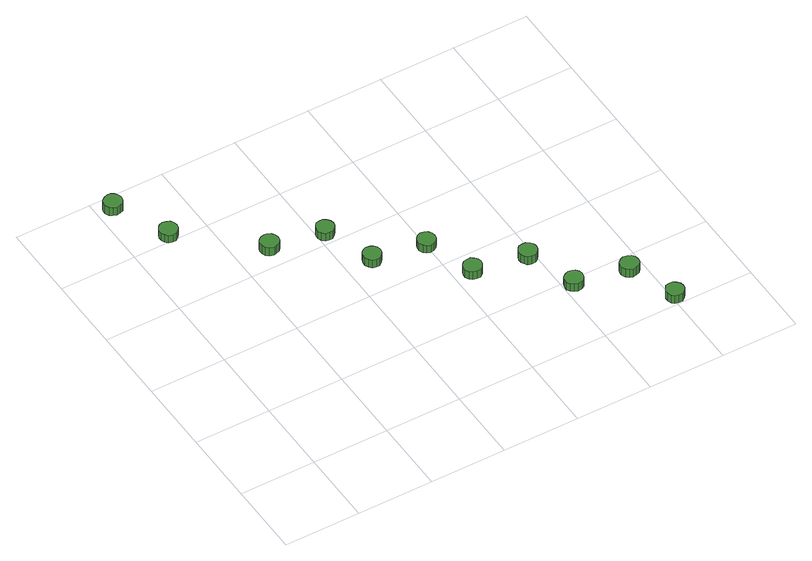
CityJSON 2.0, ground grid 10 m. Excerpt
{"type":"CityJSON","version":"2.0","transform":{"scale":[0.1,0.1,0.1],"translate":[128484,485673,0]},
"CityObjects":{
"tree1":{"type":"SolitaryVegetationObject","attributes":{"function":"something"},"geometry":[{"type":"MultiSurface","lod":"1","boundaries":[[[0,1,2,3,4,5,6,7,8,9,10,11,12,13,14]],[[15,16,17,18,19,20,21,22,23,24,25,26,27,28,29]],[[0,29,28,1]],[[1,28,27,2]],[[2,27,26,3]],[[3,26,25,4]],[[4,25,24,5]],[[5,24,23,6]],[[6,23,22,7]],[[7,22,21,8]],[[8,21,20,9]],[[9,20,19,10]],[[10,19,18,11]],[[11,18,17,12]],[[12,17,16,13]],[[13,16,15,14]],[[14,15,29,0]]]}]},
"tree2":{"type":"SolitaryVegetationObject","attributes":{"function":"something"},"geometry":[{"type":"MultiSurface","lod":"1","boundaries":[[[30,31,32,33,34,35,36,37,38,39,40,41,42,43,44]],[[45,46,47,48,49,50,51,52,53,54,55,56,57,58,59]],[[30,59,58,31]],[[31,58,57,32]],[[32,57,56,33]],[[33,56,55,34]],[[34,55,54,35]],[[35,54,53,36]],[[36,53,52,37]],[[37,52,51,38]],[[38,51,50,39]],[[39,50,49,40]],[[40,49,48,41]],[[41,48,47,42]],[[42,47,46,43]],[[43,46,45,44]],[[44,45,59,30]]]}]},
"tree3":{"type":"SolitaryVegetationObject","attributes":{"function":"something"},"geometry":[{"type":"MultiSurface","lod":"1","boundaries":[[[60,61,62,63,64,65,66,67,68,69,70,71,72,73,74]],[[75,76,77,78,79,80,81,82,83,84,85,86,87,88,89]],[[60,89,88,61]],[[61,88,87,62]],[[62,87,86,63]],[[63,86,85,64]],[[64,85,84,65]],[[65,84,83,66]],[[66,83,82,67]],[[67,82,81,68]],[[68,81,80,69]],[[69,80,79,70]],[[70,79,78,71]],[[71,78,77,72]],[[72,77,76,73]],[[73,76,75,74]],[[74,75,89,60]]]}]},
"tree4":{"type":"SolitaryVegetationObject","attributes":{"function":"something"},"geometry":[{"type":"MultiSurface","lod":"1","boundaries":[[[90,91,92,93,94,95,96,97,98,99,100,101,102,103,104]],[[105,106,107,108,109,110,111,112,113,114,115,116,117,118,119]],[[90,119,118,91]],[[91,118,117,92]],[[92,117,116,93]],[[93,116,115,94]],[[94,115,114,95]],[[95,114,113,96]],[[96,113,112,97]],[[97,112,111,98]],[[98,111,110,99]],[[99,110,109,100]],[[100,109,108,101]],[[101,108,107,102]],[[102,107,106,103]],[[103,106,105,104]],[[104,105,119,90]]]}]},
"tree5":{"type":"SolitaryVegetationObject","attributes":{"function":"something"},"geometry":[{"type":"MultiSurface","lod":"1","boundaries":[[[120,121,122,123,124,125,126,127,128,129,130,131,132,133,134]],[[135,136,137,138,139,140,141,142,143,144,145,146,147,148,149]],[[120,149,148,121]],[[121,148,147,122]],[[122,147,146,123]],[[123,146,145,124]],[[124,145,144,125]],[[125,144,143,126]],[[126,143,142,127]],[[127,142,141,128]],[[128,141,140,129]],[[129,140,139,130]],[[130,139,138,131]],[[131,138,137,132]],[[132,137,136,133]],[[133,136,135,134]],[[134,135,149,120]]]}]},
"tree6":{"type":"SolitaryVegetationObject","attributes":{"function":"something"},"geometry":[{"type":"MultiSurface","lod":"1","boundaries":[[[150,151,152,153,154,155,156,157,158,159,160,161,162,163,164]],[[165,166,167,168,169,170,171,172,173,174,175,176,177,178,179]],[[150,179,178,151]],[[151,178,177,152]],[[152,177,176,153]],[[153,176,175,154]],[[154,175,174,155]],[[155,174,173,156]],[[156,173,172,157]],[[157,172,171,158]],[[158,171,170,159]],[[159,170,169,160]],[[160,169,168,161]],[[161,168,167,162]],[[162,167,166,163]],[[163,166,165,164]],[[164,165,179,150]]]}]},
"tree7":{"type":"SolitaryVegetationObject","attributes":{"function":"something"},"geometry":[{"type":"MultiSurface","lod":"1","boundaries":[[[180,181,182,183,184,185,186,187,188,189,190,191,192,193,194]],[[195,196,197,198,199,200,201,202,203,204,205,206,207,208,209]],[[180,209,208,181]],[[181,208,207,182]],[[182,207,206,183]],[[183,206,205,184]],[[184,205,204,185]],[[185,204,203,186]],[[186,203,202,187]],[[187,202,201,188]],[[188,201,200,189]],[[189,200,199,190]],[[190,199,198,191]],[[191,198,197,192]],[[192,197,196,193]],[[193,196,195,194]],[[194,195,209,180]]]}]},
"tree8":{"type":"SolitaryVegetationObject","attributes":{"function":"something"},"geometry":[{"type":"MultiSurface","lod":"1","boundaries":[[[210,211,212,213,214,215,216,217,218,219,220,221,222,223,224]],[[225,226,227,228,229,230,231,232,233,234,235,236,237,238,239]],[[210,239,238,211]],[[211,238,237,212]],[[212,237,236,213]],[[213,236,235,214]],[[214,235,234,215]],[[215,234,233,216]],[[216,233,232,217]],[[217,232,231,218]],[[218,231,230,219]],[[219,230,229,220]],[[220,229,228,221]],[[221,228,227,222]],[[222,227,226,223]],[[223,226,225,224]],[[224,225,239,210]]]}]},
"tree9":{"type":"SolitaryVegetationObject","attributes":{"function":"something"},"geometry":[{"type":"MultiSurface","lod":"1","boundaries":[[[240,241,242,243,244,245,246,247,248,249,250,251,252,253,254]],[[255,256,257,258,259,260,261,262,263,264,265,266,267,268,269]],[[240,269,268,241]],[[241,268,267,242]],[[242,267,266,243]],[[243,266,265,244]],[[244,265,264,245]],[[245,264,263,246]],[[246,263,262,247]],[[247,262,261,248]],[[248,261,260,249]],[[249,260,259,250]],[[250,259,258,251]],[[251,258,257,252]],[[252,257,256,253]],[[253,256,255,254]],[[254,255,269,240]]]}]},
"tree10":{"type":"SolitaryVegetationObject","attributes":{"function":"something"},"geometry":[{"type":"MultiSurface","lod":"1","boundaries":[[[270,271,272,273,274,275,276,277,278,279,280,281,282,283,284]],[[285,286,287,288,289,290,291,292,293,294,295,296,297,298,299]],[[270,299,298,271]],[[271,298,297,272]],[[272,297,296,273]],[[273,296,295,274]],[[274,295,294,275]],[[275,294,293,276]],[[276,293,292,277]],[[277,292,291,278]],[[278,291,290,279]],[[279,290,289,280]],[[280,289,288,281]],[[281,288,287,282]],[[282,287,286,283]],[[283,286,285,284]],[[284,285,299,270]]]}]},
"tree11":{"type":"SolitaryVegetationObject","attributes":{"function":"something"},"geometry":[{"type":"MultiSurface","lod":"1","boundaries":[[[300,301,302,303,304,305,306,307,308,309,310,311,312,313,314]],[[315,316,317,318,319,320,321,322,323,324,325,326,327,328,329]],[[300,329,328,301]],[[301,328,327,302]],[[302,327,326,303]],[[303,326,325,304]],[[304,325,324,305]],[[305,324,323,306]],[[306,323,322,307]],[[307,322,321,308]],[[308,321,320,309]],[[309,320,319,310]],[[310,319,318,311]],[[311,318,317,312]],[[312,317,316,313]],[[313,316,315,314]],[[314,315,329,300]]]}]}
},
"vertices":[
[32,480,21],[31,485,21],[28,489,21],[24,492,21],[19,492,21],[14,490,21],[10,487,21],[8,483,21],[8,478,21],[10,473,21],[14,470,21],[19,468,21],[24,469,21],[28,471,21],[31,475,21],[31,475,8],[28,471,8],[24,469,8],[19,468,8],[14,470,8],[10,473,8],[8,478,8],[8,483,8],[10,487,8],[14,490,8],[19,492,8],[24,492,8],[28,489,8],[31,485,8],[32,480,8],
[64,409,19],[63,414,19],[60,418,19],[56,420,19],[51,421,19],[46,419,19],[43,416,19],[41,411,19],[41,406,19],[43,402,19],[46,398,19],[51,397,19],[56,397,19],[60,400,19],[63,404,19],[63,404,7],[60,400,7],[56,397,7],[51,397,7],[46,398,7],[43,402,7],[41,406,7],[41,411,7],[43,416,7],[46,419,7],[51,421,7],[56,420,7],[60,418,7],[63,414,7],[64,409,7],
[154,329,19],[153,334,19],[150,338,19],[145,341,19],[141,341,19],[136,340,19],[132,336,19],[130,332,19],[130,327,19],[132,322,19],[136,319,19],[141,317,19],[145,318,19],[150,320,19],[153,324,19],[153,324,6],[150,320,6],[145,318,6],[141,317,6],[136,319,6],[132,322,6],[130,327,6],[130,332,6],[132,336,6],[136,340,6],[141,341,6],[145,341,6],[150,338,6],[153,334,6],[154,329,6],
[221,314,20],[220,319,20],[217,323,20],[213,326,20],[208,326,20],[203,325,20],[200,321,20],[198,317,20],[198,312,20],[200,307,20],[203,304,20],[208,303,20],[213,303,20],[217,306,20],[220,310,20],[220,310,8],[217,306,8],[213,303,8],[208,303,8],[203,304,8],[200,307,8],[198,312,8],[198,317,8],[200,321,8],[203,325,8],[208,326,8],[213,326,8],[217,323,8],[220,319,8],[221,314,8],
[245,249,19],[244,254,19],[241,258,19],[237,260,19],[232,261,19],[227,259,19],[224,256,19],[222,251,19],[222,246,19],[224,242,19],[227,238,19],[232,237,19],[237,237,19],[241,240,19],[244,244,19],[244,244,7],[241,240,7],[237,237,7],[232,237,7],[227,238,7],[224,242,7],[222,246,7],[222,251,7],[224,256,7],[227,259,7],[232,261,7],[237,260,7],[241,258,7],[244,254,7],[245,249,7],
[311,235,20],[310,240,20],[307,244,20],[303,246,20],[298,247,20],[293,245,20],[290,242,20],[288,237,20],[288,233,20],[290,228,20],[293,225,20],[298,223,20],[303,224,20],[307,226,20],[310,230,20],[310,230,8],[307,226,8],[303,224,8],[298,223,8],[293,225,8],[290,228,8],[288,233,8],[288,237,8],[290,242,8],[293,245,8],[298,247,8],[303,246,8],[307,244,8],[310,240,8],[311,235,8],
[335,170,19],[334,175,19],[331,179,19],[327,182,19],[322,182,19],[317,181,19],[313,177,19],[311,173,19],[311,168,19],[313,163,19],[317,160,19],[322,159,19],[327,159,19],[331,162,19],[334,166,19],[334,166,7],[331,162,7],[327,159,7],[322,159,7],[317,160,7],[313,163,7],[311,168,7],[311,173,7],[313,177,7],[317,181,7],[322,182,7],[327,182,7],[331,179,7],[334,175,7],[335,170,7],
[402,157,21],[401,161,21],[398,165,21],[394,168,21],[389,168,21],[384,167,21],[381,164,21],[379,159,21],[379,154,21],[381,150,21],[384,146,21],[389,145,21],[394,145,21],[398,148,21],[401,152,21],[401,152,8],[398,148,8],[394,145,8],[389,145,8],[384,146,8],[381,150,8],[379,154,8],[379,159,8],[381,164,8],[384,167,8],[389,168,8],[394,168,8],[398,165,8],[401,161,8],[402,157,8],
[425,91,19],[424,96,19],[421,100,19],[417,102,19],[412,103,19],[407,101,19],[403,98,19],[401,93,19],[401,88,19],[403,84,19],[407,81,19],[412,79,19],[417,80,19],[421,82,19],[424,86,19],[424,86,7],[421,82,7],[417,80,7],[412,79,7],[407,81,7],[403,84,7],[401,88,7],[401,93,7],[403,98,7],[407,101,7],[412,103,7],[417,102,7],[421,100,7],[424,96,7],[425,91,7],
[492,76,21],[491,81,21],[488,85,21],[483,87,21],[478,88,21],[474,86,21],[470,83,21],[468,79,21],[468,74,21],[470,69,21],[474,66,21],[478,64,21],[483,65,21],[488,67,21],[491,71,21],[491,71,8],[488,67,8],[483,65,8],[478,64,8],[474,66,8],[470,69,8],[468,74,8],[468,79,8],[470,83,8],[474,86,8],[478,88,8],[483,87,8],[488,85,8],[491,81,8],[492,76,8],
[515,12,19],[514,17,19],[511,21,19],[507,24,19],[502,24,19],[497,23,19],[494,19,19],[492,15,19],[492,10,19],[494,5,19],[497,2,19],[502,1,19],[507,1,19],[511,4,19],[514,8,19],[514,8,7],[511,4,7],[507,1,7],[502,1,7],[497,2,7],[494,5,7],[492,10,7],[492,15,7],[494,19,7],[497,23,7],[502,24,7],[507,24,7],[511,21,7],[514,17,7],[515,12,7]
]}
